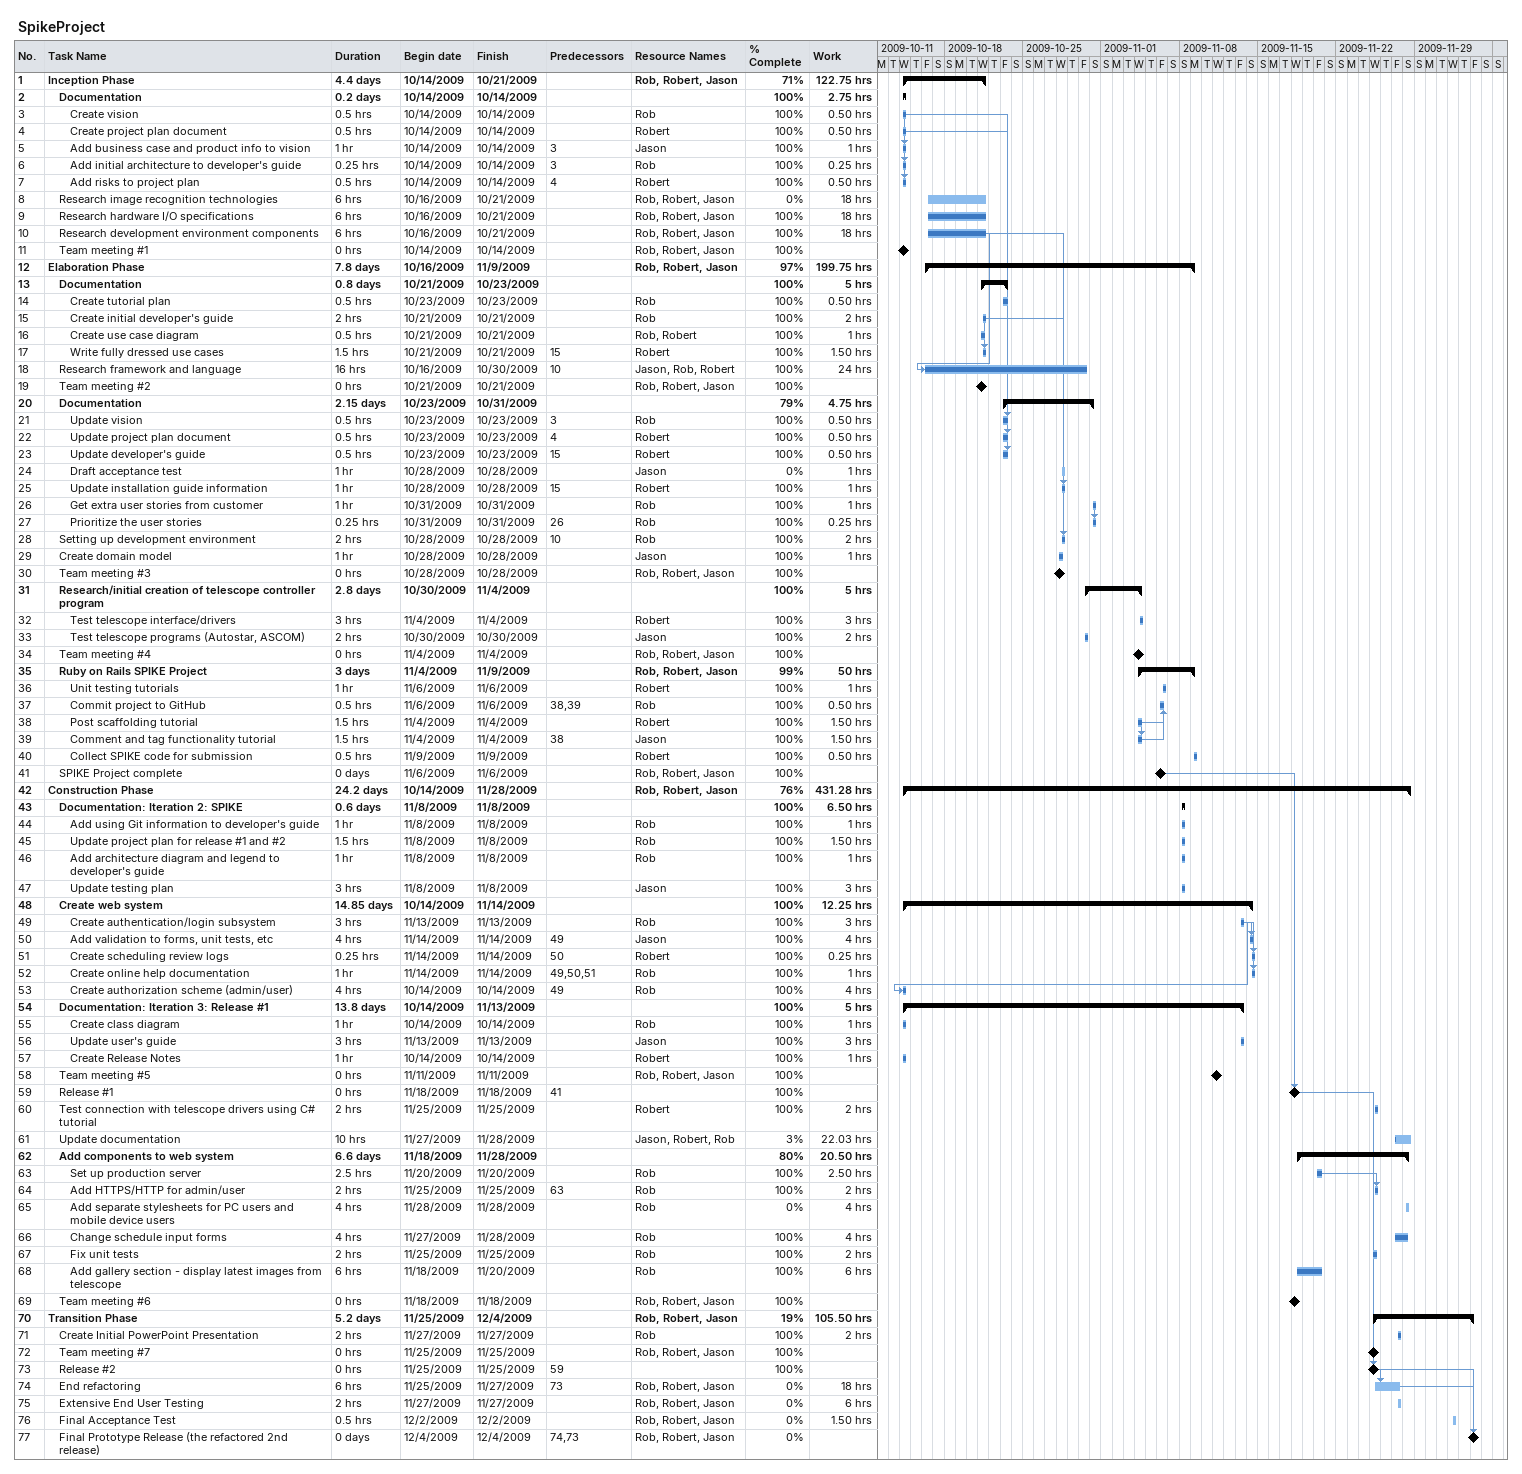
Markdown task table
SpikeProject

| ID | Level | Task | Duration | Start | Finish | Predecessors | Resources | % complete | Work (h) |
|---|---|---|---|---|---|---|---|---|---|
| 1 | 1 | **Inception Phase** | 4.4d | 2009-10-14 | 2009-10-21 |  | Rob, Robert, Jason | 71 | 122.75 |
| 2 | 2 | **Documentation** | 0.2d | 2009-10-14 | 2009-10-14 |  |  | 100 | 2.75 |
| 3 | 3 | Create vision | 0.5h | 2009-10-14 | 2009-10-14 |  | Rob | 100 | 0.50 |
| 4 | 3 | Create project plan document | 0.5h | 2009-10-14 | 2009-10-14 |  | Robert | 100 | 0.50 |
| 5 | 3 | Add business case and product info to vision | 1h | 2009-10-14 | 2009-10-14 | 3 | Jason | 100 | 1 |
| 6 | 3 | Add initial architecture to developer's guide | 0.25h | 2009-10-14 | 2009-10-14 | 3 | Rob | 100 | 0.25 |
| 7 | 3 | Add risks to project plan | 0.5h | 2009-10-14 | 2009-10-14 | 4 | Robert | 100 | 0.50 |
| 8 | 2 | Research image recognition technologies | 6h | 2009-10-16 | 2009-10-21 |  | Rob, Robert, Jason | 0 | 18 |
| 9 | 2 | Research hardware I/O specifications | 6h | 2009-10-16 | 2009-10-21 |  | Rob, Robert, Jason | 100 | 18 |
| 10 | 2 | Research development environment components | 6h | 2009-10-16 | 2009-10-21 |  | Rob, Robert, Jason | 100 | 18 |
| 11 | 2 | Team meeting #1 | 0h | 2009-10-14 | 2009-10-14 |  | Rob, Robert, Jason | 100 |  |
| 12 | 1 | **Elaboration Phase** | 7.8d | 2009-10-16 | 2009-11-09 |  | Rob, Robert, Jason | 97 | 199.75 |
| 13 | 2 | **Documentation** | 0.8d | 2009-10-21 | 2009-10-23 |  |  | 100 | 5 |
| 14 | 3 | Create tutorial plan | 0.5h | 2009-10-23 | 2009-10-23 |  | Rob | 100 | 0.50 |
| 15 | 3 | Create initial developer's guide | 2h | 2009-10-21 | 2009-10-21 |  | Rob | 100 | 2 |
| 16 | 3 | Create use case diagram | 0.5h | 2009-10-21 | 2009-10-21 |  | Rob, Robert | 100 | 1 |
| 17 | 3 | Write fully dressed use cases | 1.5h | 2009-10-21 | 2009-10-21 | 15 | Robert | 100 | 1.50 |
| 18 | 2 | Research framework and language | 16h | 2009-10-16 | 2009-10-30 | 10 | Jason, Rob, Robert | 100 | 24 |
| 19 | 2 | Team meeting #2 | 0h | 2009-10-21 | 2009-10-21 |  | Rob, Robert, Jason | 100 |  |
| 20 | 2 | **Documentation** | 2.15d | 2009-10-23 | 2009-10-31 |  |  | 79 | 4.75 |
| 21 | 3 | Update vision | 0.5h | 2009-10-23 | 2009-10-23 | 3 | Rob | 100 | 0.50 |
| 22 | 3 | Update project plan document | 0.5h | 2009-10-23 | 2009-10-23 | 4 | Robert | 100 | 0.50 |
| 23 | 3 | Update developer's guide | 0.5h | 2009-10-23 | 2009-10-23 | 15 | Robert | 100 | 0.50 |
| 24 | 3 | Draft acceptance test | 1h | 2009-10-28 | 2009-10-28 |  | Jason | 0 | 1 |
| 25 | 3 | Update installation guide information | 1h | 2009-10-28 | 2009-10-28 | 15 | Robert | 100 | 1 |
| 26 | 3 | Get extra user stories from customer | 1h | 2009-10-31 | 2009-10-31 |  | Rob | 100 | 1 |
| 27 | 3 | Prioritize the user stories | 0.25h | 2009-10-31 | 2009-10-31 | 26 | Rob | 100 | 0.25 |
| 28 | 2 | Setting up development environment | 2h | 2009-10-28 | 2009-10-28 | 10 | Rob | 100 | 2 |
| 29 | 2 | Create domain model | 1h | 2009-10-28 | 2009-10-28 |  | Jason | 100 | 1 |
| 30 | 2 | Team meeting #3 | 0h | 2009-10-28 | 2009-10-28 |  | Rob, Robert, Jason | 100 |  |
| 31 | 2 | **Research/initial creation of telescope controller program** | 2.8d | 2009-10-30 | 2009-11-04 |  |  | 100 | 5 |
| 32 | 3 | Test telescope interface/drivers | 3h | 2009-11-04 | 2009-11-04 |  | Robert | 100 | 3 |
| 33 | 3 | Test telescope programs (Autostar, ASCOM) | 2h | 2009-10-30 | 2009-10-30 |  | Jason | 100 | 2 |
| 34 | 2 | Team meeting #4 | 0h | 2009-11-04 | 2009-11-04 |  | Rob, Robert, Jason | 100 |  |
| 35 | 2 | **Ruby on Rails SPIKE Project** | 3d | 2009-11-04 | 2009-11-09 |  | Rob, Robert, Jason | 99 | 50 |
| 36 | 3 | Unit testing tutorials | 1h | 2009-11-06 | 2009-11-06 |  | Robert | 100 | 1 |
| 37 | 3 | Commit project to GitHub | 0.5h | 2009-11-06 | 2009-11-06 | 38, 39 | Rob | 100 | 0.50 |
| 38 | 3 | Post scaffolding tutorial | 1.5h | 2009-11-04 | 2009-11-04 |  | Robert | 100 | 1.50 |
| 39 | 3 | Comment and tag functionality tutorial | 1.5h | 2009-11-04 | 2009-11-04 | 38 | Jason | 100 | 1.50 |
| 40 | 3 | Collect SPIKE code for submission | 0.5h | 2009-11-09 | 2009-11-09 |  | Robert | 100 | 0.50 |
| 41 | 2 | SPIKE Project complete | 0d | 2009-11-06 | 2009-11-06 |  | Rob, Robert, Jason | 100 |  |
| 42 | 1 | **Construction Phase** | 24.2d | 2009-10-14 | 2009-11-28 |  | Rob, Robert, Jason | 76 | 431.28 |
| 43 | 2 | **Documentation: Iteration 2: SPIKE** | 0.6d | 2009-11-08 | 2009-11-08 |  |  | 100 | 6.50 |
| 44 | 3 | Add using Git information to developer's guide | 1h | 2009-11-08 | 2009-11-08 |  | Rob | 100 | 1 |
| 45 | 3 | Update project plan for release #1 and #2 | 1.5h | 2009-11-08 | 2009-11-08 |  | Rob | 100 | 1.50 |
| 46 | 3 | Add architecture diagram and legend to developer's guide | 1h | 2009-11-08 | 2009-11-08 |  | Rob | 100 | 1 |
| 47 | 3 | Update testing plan | 3h | 2009-11-08 | 2009-11-08 |  | Jason | 100 | 3 |
| 48 | 2 | **Create web system** | 14.85d | 2009-10-14 | 2009-11-14 |  |  | 100 | 12.25 |
| 49 | 3 | Create authentication/login subsystem | 3h | 2009-11-13 | 2009-11-13 |  | Rob | 100 | 3 |
| 50 | 3 | Add validation to forms, unit tests, etc | 4h | 2009-11-14 | 2009-11-14 | 49 | Jason | 100 | 4 |
| 51 | 3 | Create scheduling review logs | 0.25h | 2009-11-14 | 2009-11-14 | 50 | Robert | 100 | 0.25 |
| 52 | 3 | Create online help documentation | 1h | 2009-11-14 | 2009-11-14 | 49, 50, 51 | Rob | 100 | 1 |
| 53 | 3 | Create authorization scheme (admin/user) | 4h | 2009-10-14 | 2009-10-14 | 49 | Rob | 100 | 4 |
| 54 | 2 | **Documentation: Iteration 3: Release #1** | 13.8d | 2009-10-14 | 2009-11-13 |  |  | 100 | 5 |
| 55 | 3 | Create class diagram | 1h | 2009-10-14 | 2009-10-14 |  | Rob | 100 | 1 |
| 56 | 3 | Update user's guide | 3h | 2009-11-13 | 2009-11-13 |  | Jason | 100 | 3 |
| 57 | 3 | Create Release Notes | 1h | 2009-10-14 | 2009-10-14 |  | Robert | 100 | 1 |
| 58 | 2 | Team meeting #5 | 0h | 2009-11-11 | 2009-11-11 |  | Rob, Robert, Jason | 100 |  |
| 59 | 2 | Release #1 | 0h | 2009-11-18 | 2009-11-18 | 41 |  | 100 |  |
| 60 | 2 | Test connection with telescope drivers using C# tutorial | 2h | 2009-11-25 | 2009-11-25 |  | Robert | 100 | 2 |
| 61 | 2 | Update documentation | 10h | 2009-11-27 | 2009-11-28 |  | Jason, Robert, Rob | 3 | 22.03 |
| 62 | 2 | **Add components to web system** | 6.6d | 2009-11-18 | 2009-11-28 |  |  | 80 | 20.50 |
| 63 | 3 | Set up production server | 2.5h | 2009-11-20 | 2009-11-20 |  | Rob | 100 | 2.50 |
| 64 | 3 | Add HTTPS/HTTP for admin/user | 2h | 2009-11-25 | 2009-11-25 | 63 | Rob | 100 | 2 |
| 65 | 3 | Add separate stylesheets for PC users and mobile device users | 4h | 2009-11-28 | 2009-11-28 |  | Rob | 0 | 4 |
| 66 | 3 | Change schedule input forms | 4h | 2009-11-27 | 2009-11-28 |  | Rob | 100 | 4 |
| 67 | 3 | Fix unit tests | 2h | 2009-11-25 | 2009-11-25 |  | Rob | 100 | 2 |
| 68 | 3 | Add gallery section - display latest images from telescope | 6h | 2009-11-18 | 2009-11-20 |  | Rob | 100 | 6 |
| 69 | 2 | Team meeting #6 | 0h | 2009-11-18 | 2009-11-18 |  | Rob, Robert, Jason | 100 |  |
| 70 | 1 | **Transition Phase** | 5.2d | 2009-11-25 | 2009-12-04 |  | Rob, Robert, Jason | 19 | 105.50 |
| 71 | 2 | Create Initial PowerPoint Presentation | 2h | 2009-11-27 | 2009-11-27 |  | Rob | 100 | 2 |
| 72 | 2 | Team meeting #7 | 0h | 2009-11-25 | 2009-11-25 |  | Rob, Robert, Jason | 100 |  |
| 73 | 2 | Release #2 | 0h | 2009-11-25 | 2009-11-25 | 59 |  | 100 |  |
| 74 | 2 | End refactoring | 6h | 2009-11-25 | 2009-11-27 | 73 | Rob, Robert, Jason | 0 | 18 |
| 75 | 2 | Extensive End User Testing | 2h | 2009-11-27 | 2009-11-27 |  | Rob, Robert, Jason | 0 | 6 |
| 76 | 2 | Final Acceptance Test | 0.5h | 2009-12-02 | 2009-12-02 |  | Rob, Robert, Jason | 0 | 1.50 |
| 77 | 2 | Final Prototype Release (the refactored 2nd release) | 0d | 2009-12-04 | 2009-12-04 | 74, 73 | Rob, Robert, Jason | 0 |  |
